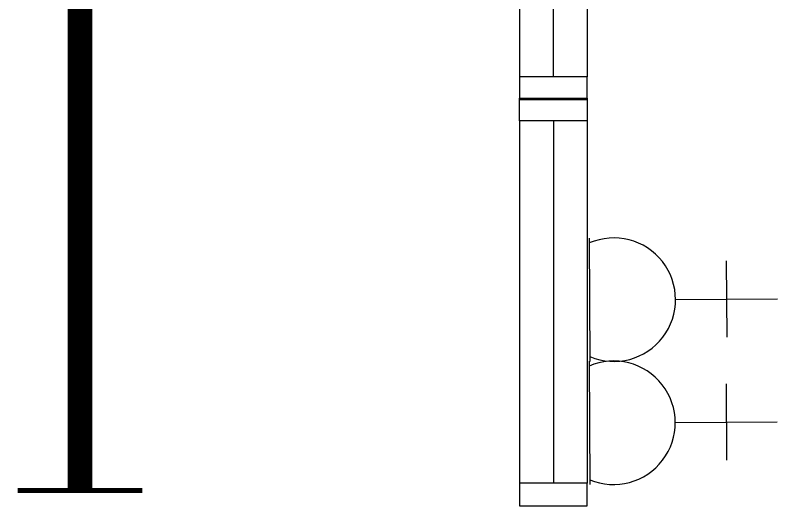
# Model space of a CAD drawing. Header units: inches. Extents: x -106706990 to 300603, y -86718466 to 1728185.
# Drawn here: x 50720 to 52405, y 27521 to 28604 of the extents above; entities that cross this region are included whole.
import ezdxf

# ---------------------------------------------------------------- set-up
doc = ezdxf.new("R2010")
doc.units = ezdxf.units.IN
doc.header["$MEASUREMENT"] = 0
doc.linetypes.add('HIDDEN', pattern=[0.375, 0.25, -0.125])
for name, color, linetype in [('A-WIN', 9, 'Continuous'), ('ELECT', 6, 'Continuous'), ('LAMP', 5, 'Continuous')]:
    doc.layers.add(name, color=color, linetype=linetype)

# ---------------------------------------------------------------- blocks, each defined once
blk = doc.blocks.new('A$C04C40081')
at = {"layer": 'A-WIN', "color": 8}
for p, q in [((850, 150), (50, 150)), ((850, 75), (50, 75)), ((850, 0), (50, 0))]:
    blk.add_line(p, q, dxfattribs=at)
at = {"layer": 'A-WIN', "color": 8, "linetype": 'Continuous'}
for points in [[(50, 150), (0, 150), (0, 0), (50, 0)], [(850, 150), (900, 150), (900, 0), (850, 0)]]:
    blk.add_lwpolyline(points, close=True, dxfattribs=at)
blk = doc.blocks.new('YBC136')
at = {"layer": 'LAMP'}
for points, const_width in [([(-135000.8, 195525.6), (-135000.8, 195250.4)], 10.9), ([(-133690.5, 195525.6), (-133690.5, 195250.4)], 10.9), ([(-135000.8, 195388), (-133690.5, 195388)], 54.6)]:
    blk.add_lwpolyline(points, dxfattribs=dict(at, const_width=const_width))
blk = doc.blocks.new('*U222')
at = {"layer": 'LAMP', "rotation": 270}
blk.add_blockref('YBC136', (-195388, -134345.6, -5.5), dxfattribs=at)
blk = doc.blocks.new('*U223')
at = {"layer": 'LAMP', "color": 0, "linetype": 'ByBlock', "lineweight": -2, "transparency": 16777216}
blk.add_blockref('*U222', (0, 8550), dxfattribs=at)
blk = doc.blocks.new('SOCKET')
at = {"layer": 'ELECT', "color": 6}
for p, q in [((15248.7, 25891.4), (15248.7, 26116.4)), ((15164.3, 26003.9), (15333.1, 26003.9)), ((15112.3, 25701.6), (15385.1, 25701.6))]:
    blk.add_line(p, q, dxfattribs=at)
blk.add_arc((15248.7, 25755), 136.4, 336.9763, 203.0237, dxfattribs=at)

msp = doc.modelspace()

# ---------------------------------------------------------------- block references
at = {"layer": 'A-WIN', "color": 8, "rotation": 90}
for p in [(51983.9, 28417.7), (51984, 27520.6)]:
    msp.add_blockref('A$C04C40081', p, dxfattribs=at)
at = {"layer": 'ELECT', "color": 7, "linetype": 'HIDDEN', "rotation": 270.322303585175}
for p in [(26202.1, 43079.3), (26201.6, 42807.5)]:
    msp.add_blockref('SOCKET', p, dxfattribs=at)
at = {"layer": 'LAMP', "color": 0}
msp.add_blockref('*U223', (50863.3, 19659.4, -54.6), dxfattribs=at)

doc.saveas('drawing.dxf')
